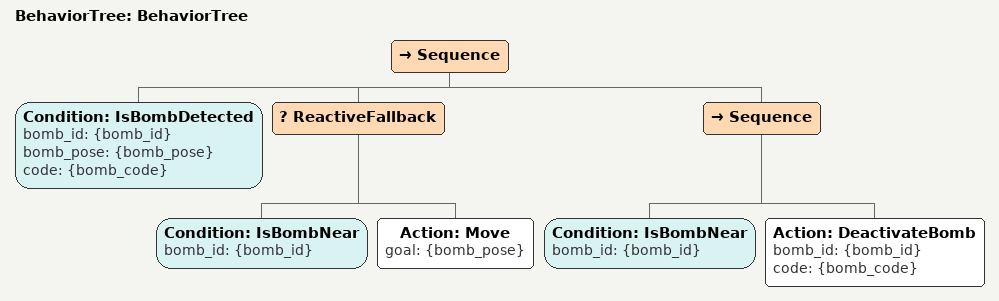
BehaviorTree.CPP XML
<?xml version="1.0"?>
<root main_tree_to_execute="BehaviorTree">
    <BehaviorTree ID="BehaviorTree">
        <Sequence>
            <Condition ID="IsBombDetected" bomb_id="{bomb_id}" bomb_pose="{bomb_pose}" code="{bomb_code}"/>
            <ReactiveFallback>
                <Condition ID="IsBombNear" bomb_id="{bomb_id}"/>
                <Action ID="Move" goal="{bomb_pose}"/>
            </ReactiveFallback>
            <Sequence>
                <Condition ID="IsBombNear" bomb_id="{bomb_id}"/>
                <Action ID="DeactivateBomb" bomb_id="{bomb_id}" code="{bomb_code}"/>
            </Sequence>
        </Sequence>
    </BehaviorTree>
</root>
